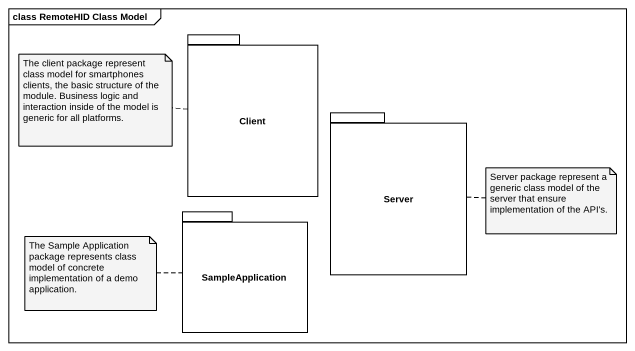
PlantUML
@startuml
mainframe class RemoteHID Class Model
package Client {
}
package Server {
}
package SampleApplication {
}
note left of Client : The client package represent class model for smartphones clients, the basic structure of the module. Business logic and interaction inside of the model is generic for all platforms.
note right of Server : Server package represent a generic class model of the server that ensure implementation of the API's.
note left of SampleApplication : The Sample Application package represents class model of concrete implementation of a demo application.
@enduml
